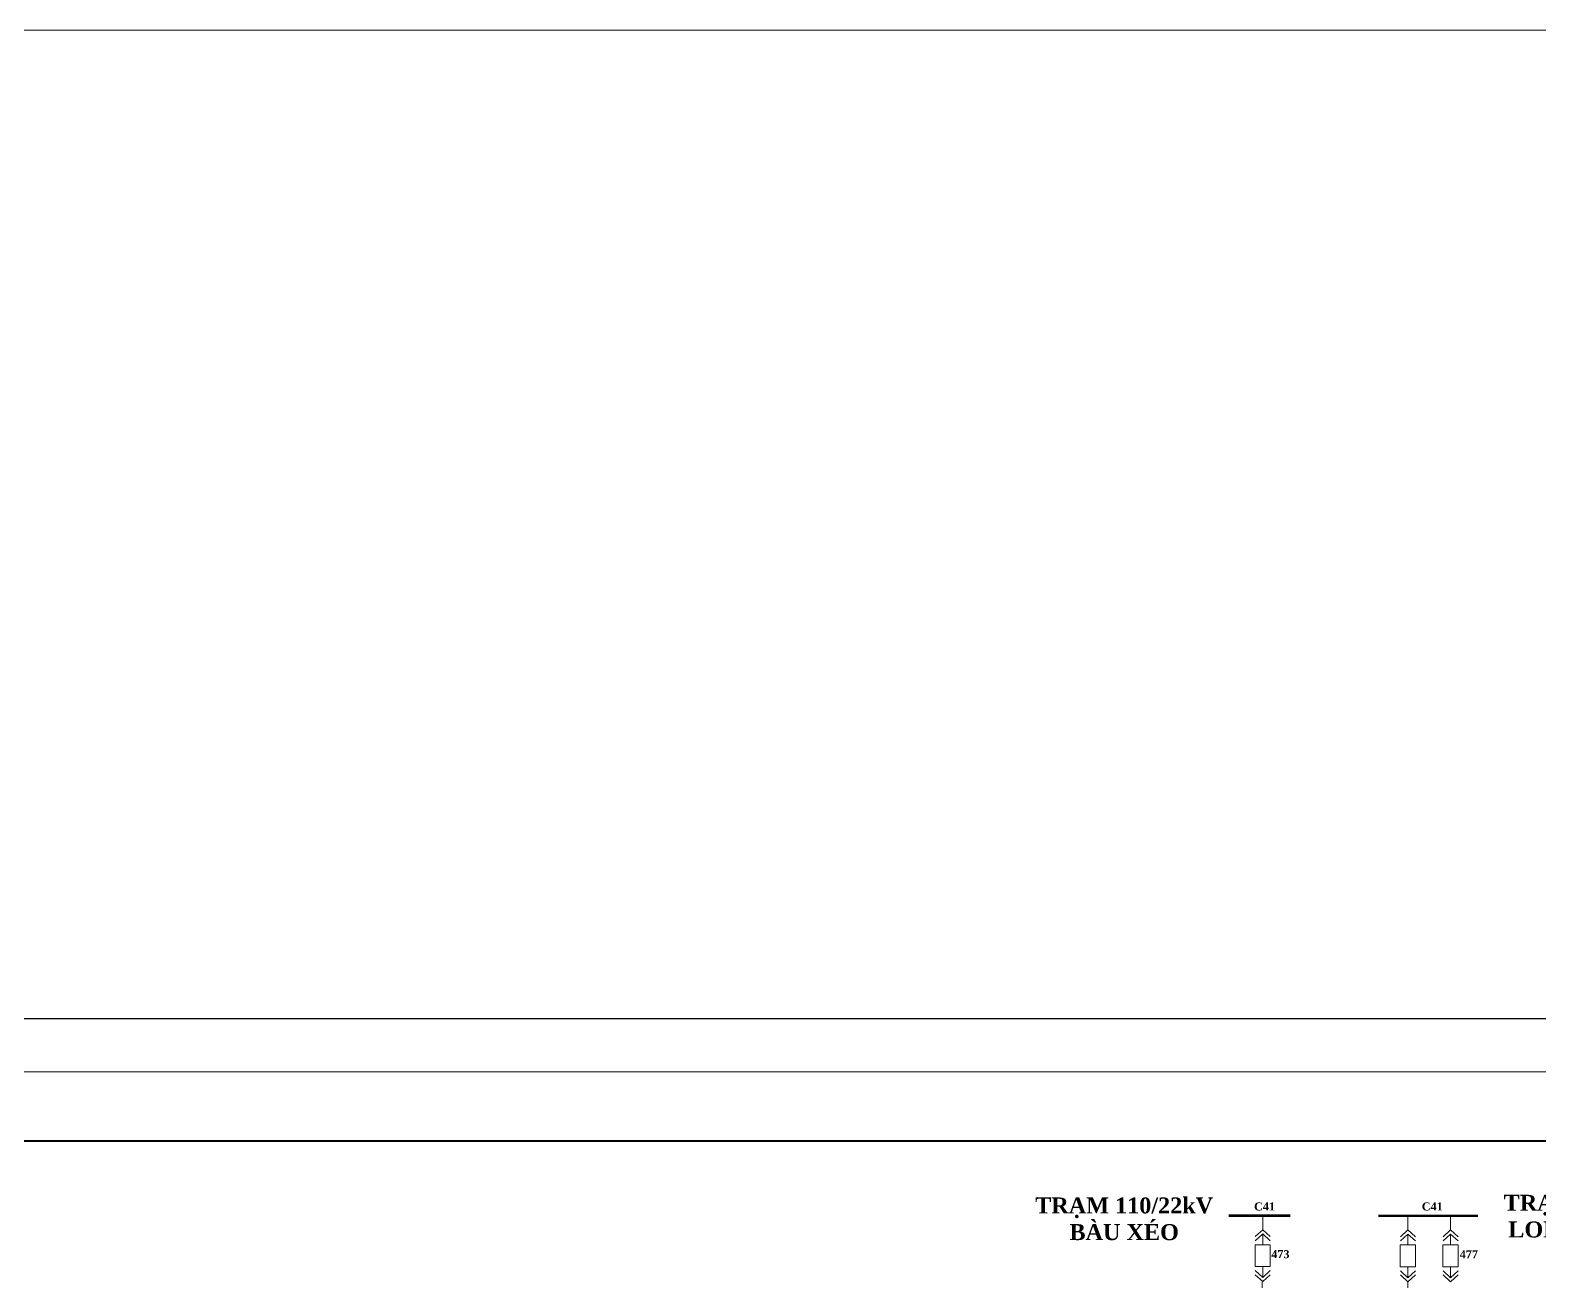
# Model space of a CAD drawing. Header units: inches. Extents: x 4393 to 9189, y -189 to 2360.
# Drawn here: x 8215.7 to 8357.2, y 1387.3 to 1504.7 of the extents above; entities that cross this region are included whole.
import ezdxf
from ezdxf.enums import TextEntityAlignment as Align

# ---------------------------------------------------------------- set-up
doc = ezdxf.new("R2010")
doc.units = ezdxf.units.IN
doc.header["$MEASUREMENT"] = 0
doc.linetypes.add('DASHED', pattern=[0.75, 0.5, -0.25])
for name, color, linetype, lineweight in [('Day 22kV', 1, 'Continuous', 25), ('Khung', 7, 'Continuous', 20), ('Text', 7, 'Continuous', 15), ('Thiet bi', 3, 'Continuous', 18)]:
    doc.layers.add(name, color=color, linetype=linetype, lineweight=lineweight)
doc.styles.add('TimeNRoman', font='times.ttf')
doc.styles.add('TimeNRoman-B', font='timesbd.ttf')

# ---------------------------------------------------------------- blocks, each defined once
blk = doc.blocks.new('MAT CAT')
at = {"color": 0}
for points in [[(-0.97, 5.81), (0, 6.7), (0.97, 5.81)], [(-0.97, 5.28), (0, 6.17), (0.97, 5.28)], [(0, 4.76), (0, 6.17)], [(-0.97, 1.42), (0, 0.53), (0.97, 1.42)], [(-0.97, 0.89), (0, 0), (0.97, 0.89)], [(0, 1.94), (0, 0.53)]]:
    blk.add_lwpolyline(points, dxfattribs=at)
blk.add_lwpolyline([(-0.98, 4.76), (0.98, 4.76), (0.98, 1.94), (-0.98, 1.94)], close=True, dxfattribs=at)
blk = doc.blocks.new('4')
at = {"layer": 'Day 22kV', "color": 6}
blk.add_line((0, 841), (1149, 841), dxfattribs=at)
blk = doc.blocks.new('11')
at = {"layer": 'Day 22kV', "color": 6}
blk.add_lwpolyline([(1138.99, 829.51), (10, 829.49), (10, 8.51), (1138.99, 8.51), (1138.99, 829.51)], dxfattribs=at)
blk.add_blockref('4', (0, -1.49), dxfattribs=at)

msp = doc.modelspace()

# ---------------------------------------------------------------- linework, layer by layer
at = {"layer": 'Day 22kV', "lineweight": 15, "const_width": 0.227}
for points in [[(8333.83, 1393.54), (8328.05, 1393.54)], [(8342.09, 1393.52), (8351.41, 1393.52)]]:
    msp.add_lwpolyline(points, dxfattribs=at)
at = {"layer": 'Day 22kV', "lineweight": 15}
for points in [[(8331.24, 1392.22), (8331.24, 1393.54)], [(8344.85, 1392.2), (8344.85, 1393.52)], [(8348.85, 1392.2), (8348.85, 1393.52)], [(8331.19, 1327.95), (8331.19, 1387.35)]]:
    msp.add_lwpolyline(points, dxfattribs=at)
at = {"layer": 'Day 22kV', "color": 6, "lineweight": 15}
msp.add_lwpolyline([(8344.85, 1387.35), (8344.85, 1367.45)], dxfattribs=at)
at = {"layer": 'Day 22kV', "color": 6, "linetype": 'DASHED', "lineweight": 15, "ltscale": 12}
msp.add_lwpolyline([(8344.85, 1387.34), (8344.85, 1387.34)], dxfattribs=at)
at = {"layer": 'Day 22kV', "linetype": 'DASHED', "lineweight": 15, "ltscale": 12}
msp.add_lwpolyline([(8348.85, 1387.34), (8348.85, 1387.34)], dxfattribs=at)
at = {"layer": 'Khung', "color": 2, "linetype": 'DASHED', "lineweight": 30, "ltscale": 20, "const_width": 0.203}
msp.add_lwpolyline([(8573.67, 1400.55), (8164.54, 1400.54)], dxfattribs=at)
at = {"layer": 'Text', "color": 4}
msp.add_lwpolyline([(7959.2, 1504.68), (8603.17, 1504.68), (8603.17, 425.7), (7959.2, 425.7)], close=True, dxfattribs=at)

# ---------------------------------------------------------------- block references
at = {"layer": 'Day 22kV', "color": 6, "lineweight": 30, "xscale": 0.5, "yscale": 0.5, "zscale": 0.5}
msp.add_blockref('11', (8011.55, 992.26), dxfattribs=at)
at = {"layer": 'Thiet bi', "lineweight": 15, "xscale": 0.725760000000264, "yscale": 0.7257600000000366, "zscale": 0.7257600000000735}
for p in [(8331.24, 1387.36), (8344.85, 1387.34), (8348.85, 1387.34)]:
    msp.add_blockref('MAT CAT', p, dxfattribs=at)

# ---------------------------------------------------------------- texts
at = {"layer": 'Text', "color": 4, "lineweight": 15, "style": 'TimeNRoman-B'}
for s, p in [('C41', (8331.41, 1394.03)), ('C41', (8347.13, 1394.03)), ('473', (8332.9, 1389.56)), ('477', (8350.56, 1389.54))]:
    msp.add_text(s, height=0.75, dxfattribs=at).set_placement(p, align=Align.CENTER)
at = {"layer": 'Text', "color": 4, "lineweight": 15, "char_height": 1.5, "width": 20, "attachment_point": 5, "style": 'TimeNRoman'}
for s, insert in [('{\\fTimes New Roman|b1|i0|c0|p18;TRẠM 110/22kV\\PBÀU XÉO}', (8318.26, 1393.24)), ('{\\fTimes New Roman|b1|i0|c0|p18;TRẠM 110/22kV \\PLONG KHÁNH}', (8362.16, 1393.49))]:
    msp.add_mtext(s, dxfattribs=dict(at, insert=insert))

doc.saveas('drawing.dxf')
